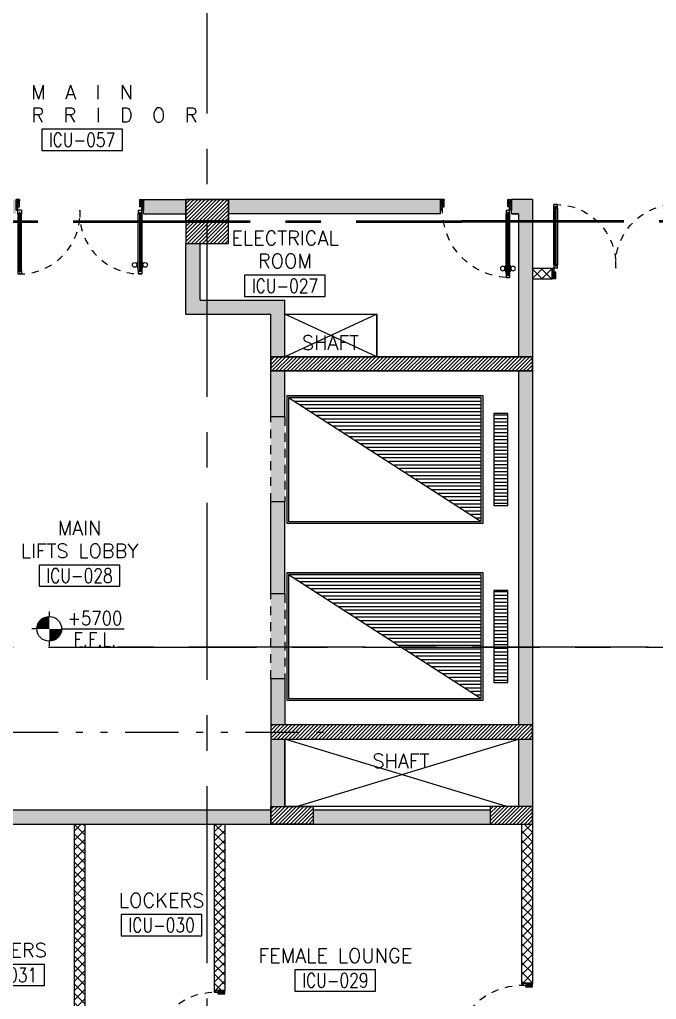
# Model space of a CAD drawing. Extents: x 276011.4 to 276105.3, y 57291.9 to 57371.4.
# Drawn here: x 276035.72 to 276044.73, y 57315.39 to 57329.23 of the extents above; entities that cross this region are included whole.
import ezdxf
from ezdxf.enums import TextEntityAlignment as Align

# ---------------------------------------------------------------- set-up
doc = ezdxf.new("R2010")
doc.units = 0
doc.header["$MEASUREMENT"] = 0
for name, pattern in [('2DASHES', [1.7, 0.75, -0.25, 0.1, -0.25, 0.1, -0.25]), ('CENTERX2', [4, 2.5, -0.5, 0.5, -0.5]), ('HIDDEN', [0.375, 0.25, -0.125]), ('HIDDEN2', [0.1875, 0.125, -0.0625])]:
    doc.linetypes.add(name, pattern=pattern)
doc.layers.get('0').update_dxf_attribs({"linetype": 'CONTINUOUS'})
for name, color, linetype in [('A_COUNTER', 7, 'CONTINUOUS'), ('AXES', 11, 'CENTERX2'), ('COL', 5, 'CONTINUOUS'), ('DOOR', 7, 'CONTINUOUS'), ('HAT', 8, 'CONTINUOUS'), ('HIDDEN', 9, 'HIDDEN2'), ('IND-ES-L', 6, '2DASHES'), ('LEV-PL', 3, 'CONTINUOUS'), ('LIFTS', 3, 'CONTINUOUS'), ('RM-BOX', 4, 'CONTINUOUS'), ('RM-NAME', 2, 'CONTINUOUS'), ('RM-NO', 2, 'CONTINUOUS'), ('SHAFT', 3, 'CONTINUOUS'), ('WALL', 2, 'CONTINUOUS'), ('WallType', 11, 'CONTINUOUS'), ('WallType2', 3, 'CONTINUOUS')]:
    doc.layers.add(name, color=color, linetype=linetype)
doc.styles.add('ROMANS', font='ROMANS.shx', dxfattribs={"width": 0.6})
doc.styles.add('S', font='ROMANS.SHX')
pattern_1 = [(45, (0, 0), (-0.066291260736, 0.066291260736), []), (135, (0, 0), (-0.066291260736, -0.066291260736), [])]

# ---------------------------------------------------------------- blocks, each defined once
blk = doc.blocks.new('RM1')
at = {"layer": 'RM-BOX'}
blk.add_lwpolyline([(570, -200), (-570, -200), (-570, -500), (570, -500)], close=True, dxfattribs=at)
at = {"layer": 'RM-NAME', "style": 'ROMANS'}
for tag, p in [('ROOMNAME1', (0, 324)), ('ROOMNAME2', (0, 0))]:
    blk.add_attdef(tag, text='', height=200, dxfattribs=at).set_placement(p, align=Align.MIDDLE)
at = {"layer": 'RM-NO', "style": 'ROMANS', "width": 0.8}
blk.add_attdef('ROOMNO', text='', height=200, dxfattribs=at).set_placement((0, -350), align=Align.MIDDLE)
blk = doc.blocks.new('*X33')
at = {"color": 0}
for p, q in [((503899, 131750), (506612, 131750)), ((503977, 131700), (506612, 131700)), ((504055, 131650), (506612, 131650)), ((504132, 131600), (506612, 131600)), ((504210, 131550), (506612, 131550)), ((504288, 131500), (506612, 131500)), ((504366, 131450), (506612, 131450)), ((504444, 131400), (506612, 131400)), ((504522, 131350), (506612, 131350)), ((504600, 131300), (506612, 131300)), ((504677, 131250), (506612, 131250)), ((504755, 131200), (506612, 131200)), ((504833, 131150), (506612, 131150)), ((504911, 131100), (506612, 131100)), ((504989, 131050), (506612, 131050)), ((505067, 131000), (506612, 131000)), ((505145, 130950), (506612, 130950)), ((505222, 130900), (506612, 130900)), ((505300, 130850), (506612, 130850)), ((505378, 130800), (506612, 130800)), ((505456, 130750), (506612, 130750)), ((505534, 130700), (506612, 130700)), ((505612, 130650), (506612, 130650)), ((505690, 130600), (506612, 130600)), ((505767, 130550), (506612, 130550)), ((505845, 130500), (506612, 130500)), ((505923, 130450), (506612, 130450)), ((506001, 130400), (506612, 130400)), ((506079, 130350), (506612, 130350)), ((506157, 130300), (506612, 130300)), ((506235, 130250), (506612, 130250)), ((506312, 130200), (506612, 130200)), ((506390, 130150), (506612, 130150)), ((506468, 130100), (506612, 130100)), ((506546, 130050), (506612, 130050))]:
    blk.add_line(p, q, dxfattribs=at)
blk = doc.blocks.new('*X32')
at = {"color": 0}
for p, q in [((140176, 227700), (140376, 227700)), ((140176, 227650), (140376, 227650)), ((140176, 227600), (140376, 227600)), ((140176, 227550), (140376, 227550)), ((140176, 227500), (140376, 227500)), ((140176, 227450), (140376, 227450)), ((140176, 227400), (140376, 227400)), ((140176, 227350), (140376, 227350)), ((140176, 227300), (140376, 227300)), ((140176, 227250), (140376, 227250)), ((140176, 227200), (140376, 227200)), ((140176, 227150), (140376, 227150)), ((140176, 227100), (140376, 227100)), ((140176, 227050), (140376, 227050)), ((140176, 227000), (140376, 227000)), ((140176, 226950), (140376, 226950)), ((140176, 226900), (140376, 226900)), ((140176, 226850), (140376, 226850)), ((140176, 226800), (140376, 226800)), ((140176, 226750), (140376, 226750)), ((140176, 226700), (140376, 226700)), ((140176, 226650), (140376, 226650)), ((140176, 226600), (140376, 226600)), ((140176, 226550), (140376, 226550)), ((140176, 226500), (140376, 226500)), ((140176, 226450), (140376, 226450))]:
    blk.add_line(p, q, dxfattribs=at)
blk = doc.blocks.new('*X35')
at = {"color": 0}
for p, q in [((197839, 138813), (198025, 139000)), ((197839, 138866), (197972, 139000)), ((197839, 138919), (197919, 139000)), ((197839, 138972), (197866, 139000)), ((197879, 138800), (198079, 139000)), ((197932, 138800), (198132, 139000)), ((197985, 138800), (198185, 139000)), ((198038, 138800), (198238, 139000)), ((198091, 138800), (198291, 139000)), ((198144, 138800), (198344, 139000)), ((198197, 138800), (198397, 139000)), ((198250, 138800), (198450, 139000)), ((198303, 138800), (198503, 139000)), ((198356, 138800), (198556, 139000)), ((198409, 138800), (198609, 139000)), ((198462, 138800), (198662, 139000)), ((198515, 138800), (198715, 139000)), ((198568, 138800), (198768, 139000)), ((198621, 138800), (198821, 139000)), ((198674, 138800), (198874, 139000)), ((198727, 138800), (198927, 139000)), ((198780, 138800), (198980, 139000)), ((198833, 138800), (199033, 139000)), ((198886, 138800), (199086, 139000)), ((198939, 138800), (199139, 139000)), ((198992, 138800), (199192, 139000)), ((199045, 138800), (199245, 139000)), ((199098, 138800), (199298, 139000)), ((199151, 138800), (199351, 139000)), ((199204, 138800), (199404, 139000)), ((199257, 138800), (199457, 139000)), ((199310, 138800), (199510, 139000)), ((199363, 138800), (199563, 139000)), ((199416, 138800), (199616, 139000)), ((199469, 138800), (199669, 139000)), ((199523, 138800), (199723, 139000)), ((199576, 138800), (199776, 139000)), ((199629, 138800), (199829, 139000)), ((199682, 138800), (199882, 139000)), ((199735, 138800), (199935, 139000)), ((199788, 138800), (199988, 139000)), ((199841, 138800), (200041, 139000)), ((199894, 138800), (200094, 139000)), ((199947, 138800), (200147, 139000)), ((200000, 138800), (200200, 139000)), ((200053, 138800), (200253, 139000)), ((200106, 138800), (200306, 139000)), ((200159, 138800), (200359, 139000)), ((200212, 138800), (200412, 139000)), ((200265, 138800), (200465, 139000)), ((200318, 138800), (200518, 139000)), ((200371, 138800), (200571, 139000)), ((200424, 138800), (200624, 139000)), ((200477, 138800), (200677, 139000)), ((200530, 138800), (200730, 139000)), ((200583, 138800), (200783, 139000)), ((200636, 138800), (200836, 139000)), ((200689, 138800), (200889, 139000)), ((200742, 138800), (200942, 139000)), ((200795, 138800), (200995, 139000)), ((200848, 138800), (201048, 139000)), ((200901, 138800), (201101, 139000)), ((200954, 138800), (201154, 139000)), ((201007, 138800), (201207, 139000)), ((201060, 138800), (201260, 139000)), ((201114, 138800), (201314, 139000)), ((201167, 138800), (201367, 139000)), ((201220, 138800), (201420, 139000)), ((201273, 138800), (201473, 139000)), ((201326, 138800), (201526, 139000)), ((201379, 138800), (201539, 138960)), ((201432, 138800), (201539, 138907)), ((201485, 138800), (201539, 138854))]:
    blk.add_line(p, q, dxfattribs=at)
blk = doc.blocks.new('*X34')
at = {"color": 0}
for p, q in [((197839, 143639), (197999, 143800)), ((197839, 143692), (197946, 143800)), ((197839, 143745), (197893, 143800)), ((197853, 143600), (198053, 143800)), ((197906, 143600), (198106, 143800)), ((197959, 143600), (198159, 143800)), ((198012, 143600), (198212, 143800)), ((198065, 143600), (198265, 143800)), ((198118, 143600), (198318, 143800)), ((198171, 143600), (198371, 143800)), ((198224, 143600), (198424, 143800)), ((198277, 143600), (198477, 143800)), ((198330, 143600), (198530, 143800)), ((198383, 143600), (198583, 143800)), ((198436, 143600), (198636, 143800)), ((198489, 143600), (198689, 143800)), ((198542, 143600), (198742, 143800)), ((198595, 143600), (198795, 143800)), ((198648, 143600), (198848, 143800)), ((198701, 143600), (198901, 143800)), ((198754, 143600), (198954, 143800)), ((198807, 143600), (199007, 143800)), ((198860, 143600), (199060, 143800)), ((198913, 143600), (199113, 143800)), ((198966, 143600), (199166, 143800)), ((199019, 143600), (199219, 143800)), ((199072, 143600), (199272, 143800)), ((199125, 143600), (199325, 143800)), ((199178, 143600), (199378, 143800)), ((199231, 143600), (199431, 143800)), ((199284, 143600), (199484, 143800)), ((199337, 143600), (199537, 143800)), ((199390, 143600), (199590, 143800)), ((199443, 143600), (199643, 143800)), ((199497, 143600), (199697, 143800)), ((199550, 143600), (199750, 143800)), ((199603, 143600), (199803, 143800)), ((199656, 143600), (199856, 143800)), ((199709, 143600), (199909, 143800)), ((199762, 143600), (199962, 143800)), ((199815, 143600), (200015, 143800)), ((199868, 143600), (200068, 143800)), ((199921, 143600), (200121, 143800)), ((199974, 143600), (200174, 143800)), ((200027, 143600), (200227, 143800)), ((200080, 143600), (200280, 143800)), ((200133, 143600), (200333, 143800)), ((200186, 143600), (200386, 143800)), ((200239, 143600), (200439, 143800)), ((200292, 143600), (200492, 143800)), ((200345, 143600), (200545, 143800)), ((200398, 143600), (200598, 143800)), ((200451, 143600), (200651, 143800)), ((200504, 143600), (200704, 143800)), ((200557, 143600), (200757, 143800)), ((200610, 143600), (200810, 143800)), ((200663, 143600), (200863, 143800)), ((200716, 143600), (200916, 143800)), ((200769, 143600), (200969, 143800)), ((200822, 143600), (201022, 143800)), ((200875, 143600), (201075, 143800)), ((200928, 143600), (201128, 143800)), ((200981, 143600), (201181, 143800)), ((201034, 143600), (201234, 143800)), ((201088, 143600), (201288, 143800)), ((201141, 143600), (201341, 143800)), ((201194, 143600), (201394, 143800)), ((201247, 143600), (201447, 143800)), ((201300, 143600), (201500, 143800)), ((201353, 143600), (201539, 143786)), ((201406, 143600), (201539, 143733)), ((201459, 143600), (201539, 143680)), ((201512, 143600), (201539, 143627))]:
    blk.add_line(p, q, dxfattribs=at)
blk = doc.blocks.new('A$C272A55A0')
at = {"layer": 'DOOR', "color": 0, "linetype": 'ByBlock'}
for p, q in [((0, 900), (0, 1050)), ((50, 1050), (0, 1050)), ((50, 950), (50, 1050)), ((1750, 950), (1750, 1050)), ((1750, 1050), (1800, 1050)), ((1800, 1050), (1800, 900)), ((0, 900), (25, 900)), ((25, 950), (50, 950)), ((25, 900), (25, 950)), ((75, 900), (25, 900)), ((25, 850), (25, 900)), ((42, 850), (25, 850)), ((58, 870), (42, 870)), ((42, 870), (42, 850)), ((58, 850), (58, 870)), ((75, 850), (58, 850)), ((75, 900), (75, 850)), ((1725, 900), (1775, 900)), ((1725, 900), (1725, 850)), ((1725, 850), (1742, 850)), ((1742, 870), (1758, 870)), ((1742, 850), (1742, 870)), ((1775, 950), (1750, 950)), ((1758, 870), (1758, 850)), ((1758, 850), (1775, 850)), ((1775, 900), (1775, 950)), ((1800, 900), (1775, 900)), ((1775, 850), (1775, 900)), ((1718, 160), (1709, 160)), ((1709, 95), (1709, 160)), ((1725, 173), (1718, 173)), ((1718, 173), (1718, 83)), ((1718, 95), (1718, 160)), ((1775, 173), (1782, 173)), ((1782, 173), (1782, 83)), ((1782, 160), (1791, 160)), ((1782, 95), (1782, 160)), ((1791, 95), (1791, 160)), ((25, 50), (42, 50)), ((25, 50), (25, 0)), ((25, 0), (75, 0)), ((75, 0), (25, 0)), ((42, 50), (42, 30)), ((42, 30), (58, 30)), ((58, 50), (75, 50)), ((58, 50), (58, 30)), ((75, 50), (75, 0)), ((1718, 95), (1709, 95)), ((1725, 83), (1718, 83)), ((1742, 50), (1725, 50)), ((1725, 50), (1725, 0)), ((1775, 0), (1725, 0)), ((1725, 0), (1775, 0)), ((1742, 50), (1742, 30)), ((1758, 30), (1742, 30)), ((1775, 50), (1758, 50)), ((1758, 50), (1758, 30)), ((1775, 83), (1782, 83)), ((1775, 50), (1775, 0)), ((1782, 95), (1791, 95))]:
    blk.add_line(p, q, dxfattribs=at)
at = {"layer": 'DOOR', "color": 9, "linetype": 'ByBlock'}
for p, q in [((50, 1050), (0, 1010)), ((50, 1050), (0, 937)), ((50, 1050), (37, 950)), ((1750, 1050), (1800, 1010)), ((1750, 1050), (1800, 937)), ((1750, 1050), (1763, 950))]:
    blk.add_line(p, q, dxfattribs=at)
at = {"layer": 'DOOR', "linetype": 'ByBlock'}
for p, q in [((25, 850), (25, 50)), ((42, 850), (42, 50)), ((58, 850), (58, 50)), ((75, 50), (75, 850)), ((1725, 50), (1725, 850)), ((1742, 850), (1742, 50)), ((1758, 850), (1758, 50)), ((1775, 850), (1775, 50))]:
    blk.add_line(p, q, dxfattribs=at)
at = {"layer": 'DOOR', "color": 0, "linetype": 'ByBlock'}
for centre in [(1676, 128), (1824, 128)]:
    blk.add_circle(centre, 32.4, dxfattribs=at)
at = {"layer": 'DOOR', "color": 9, "linetype": 'ByBlock'}
for centre, radius, start, end in [((50, 1050), 54.4, 203.2074, 270), ((50, 1050), 74.4, 227.7764, 270), ((50, 1050), 94.4, 238.0182, 270), ((50, 1050), 34.4, 180, 270), ((50, 1050), 14.4, 180, 270), ((1750, 1050), 14.4, 270, 0), ((1750, 1050), 34.4, 270, 0), ((1750, 1050), 54.4, 270, 336.7926), ((1750, 1050), 74.4, 270, 312.2236), ((1750, 1050), 94.4, 270, 301.9818), ((50, 1050), 114, 244.0838, 257.3774), ((50, 1050), 134, 248.1598, 259.28), ((50, 1050), 154, 251.1053, 256.2858), ((1750, 1050), 114, 282.6226, 295.9162), ((1750, 1050), 134, 280.72, 291.8402), ((1750, 1050), 154, 283.7142, 288.8947)]:
    blk.add_arc(centre, radius, start, end, dxfattribs=at)
at = {"layer": 'DOOR', "linetype": 'HIDDEN', "ltscale": 0.5}
for centre, start, end in [((50, 851), 268.3174, 3.2965), ((1750, 851), 176.7035, 271.6826)]:
    blk.add_arc(centre, 851, start, end, dxfattribs=at)
at = {"layer": 'WALL', "linetype": 'ByBlock'}
blk.add_line((1800, 900), (1800, 1050), dxfattribs=at)
blk = doc.blocks.new('LEV1')
at = {"layer": 'LEV-PL'}
for p, q in [((0, 245), (0, 175)), ((-175, 0), (-245, 0)), ((175, 0), (1061, 0)), ((0, -175), (0, -245))]:
    blk.add_line(p, q, dxfattribs=at)
at = {"layer": 'LEV-PL', "const_width": 175}
for points in [[(-88, 0, -0.414214), (0, 88, -1)], [(88, 0, -0.414214), (0, -88, -1)]]:
    blk.add_lwpolyline(points, format="xyb", dxfattribs=at)
at = {"layer": 'LEV-PL'}
blk.add_circle((0, 0), 175, dxfattribs=at)
at = {"layer": 'LEV-PL', "color": 4, "style": 'S', "width": 0.85}
for tag, p in [('+0000', (646, 50)), ('F.F.L.', (646, -250))]:
    blk.add_attdef(tag, text='', height=200, dxfattribs=at).set_placement(p, align=Align.CENTER)
blk = doc.blocks.new('C5')
at = {"layer": 'HAT', "linetype": 'ByBlock'}
h = blk.add_hatch(dxfattribs=at)
h.set_pattern_fill('ANSI31', color=256, scale=300, style=0)
h.set_pattern_definition([(45, (-223356.182, -51411.005), (-26.516504, 26.516504), [])])
h.paths.add_polyline_path([(300, 300), (0, 300), (0, 0), (300, 0)])
h.paths.add_polyline_path([(600, 300), (300, 300), (300, 0), (600, 0)])
at = {"layer": 'COL'}
blk.add_lwpolyline([(600, 300), (0, 300), (0, 0), (600, 0)], close=True, dxfattribs=at)
blk = doc.blocks.new('DOOR90')
at = {"layer": 'DOOR', "color": 0, "linetype": 'ByBlock'}
for p, q in [((-150, 0), (-150, -25)), ((-150, 0), (0, 0)), ((0, -50), (0, 0)), ((-1000, -25), (-1000, -75)), ((-1000, -75), (-1000, -25)), ((-950, -25), (-1000, -25)), ((-950, -75), (-1000, -75)), ((-970, -42), (-970, -58)), ((-950, -42), (-970, -42)), ((-950, -58), (-970, -58)), ((-950, -25), (-950, -42)), ((-950, -58), (-950, -75)), ((-918, -25), (-918, -18)), ((-828, -18), (-918, -18)), ((-918, -75), (-918, -82)), ((-828, -82), (-918, -82)), ((-905, -18), (-905, -9)), ((-905, -9), (-840, -9)), ((-905, -18), (-840, -18)), ((-905, -82), (-905, -91)), ((-905, -82), (-840, -82)), ((-905, -91), (-840, -91)), ((-840, -18), (-840, -9)), ((-840, -82), (-840, -91)), ((-828, -25), (-828, -18)), ((-828, -75), (-828, -82)), ((-200, -42), (-200, -25)), ((-200, -25), (-150, -25)), ((-180, -42), (-200, -42)), ((-200, -75), (-200, -58)), ((-200, -58), (-180, -58)), ((-150, -75), (-200, -75)), ((-180, -58), (-180, -42)), ((-150, -75), (-150, -25)), ((-150, -25), (-100, -25)), ((-100, -25), (-100, -50)), ((-100, -50), (0, -50)), ((-150, -900), (-150, -875)), ((-150, -875), (-100, -875)), ((0, -900), (-150, -900)), ((-150, -900), (0, -900)), ((-100, -850), (0, -850)), ((-100, -875), (-100, -850)), ((0, -850), (0, -900))]:
    blk.add_line(p, q, dxfattribs=at)
at = {"layer": 'DOOR', "color": 9, "linetype": 'ByBlock'}
for p, q in [((0, -50), (-114, 0)), ((0, -50), (-40, 0)), ((0, -50), (-100, -37)), ((0, -850), (-114, -900)), ((0, -850), (-100, -863)), ((0, -850), (-40, -900))]:
    blk.add_line(p, q, dxfattribs=at)
at = {"layer": 'DOOR', "linetype": 'ByBlock'}
for p, q in [((-200, -25), (-950, -25)), ((-200, -42), (-950, -42)), ((-200, -58), (-950, -58)), ((-950, -75), (-200, -75))]:
    blk.add_line(p, q, dxfattribs=at)
at = {"layer": 'DOOR', "color": 0, "linetype": 'ByBlock'}
for centre in [(-873, 24), (-873, -124)]:
    blk.add_circle(centre, 32.4, dxfattribs=at)
at = {"layer": 'DOOR', "color": 9, "linetype": 'ByBlock'}
for centre, radius, start, end in [((0, -50), 154, 161.1053, 166.2858), ((0, -50), 134, 158.1598, 169.28), ((0, -50), 94.4, 148.0182, 180), ((0, -50), 74.4, 137.7764, 180), ((0, -50), 114, 154.0838, 167.3774), ((0, -50), 54.4, 113.2074, 180), ((0, -50), 34.4, 90, 180), ((0, -50), 14.4, 90, 180), ((0, -850), 154, 193.7142, 198.8947), ((0, -850), 134, 190.72, 201.8402), ((0, -850), 94.4, 180, 211.9818), ((0, -850), 74.4, 180, 222.2236), ((0, -850), 54.4, 180, 246.7926), ((0, -850), 34.4, 180, 270), ((0, -850), 14.4, 180, 270)]:
    blk.add_arc(centre, radius, start, end, dxfattribs=at)
at = {"layer": 'DOOR', "linetype": 'HIDDEN', "ltscale": 0.5}
blk.add_arc((-150, -25), 850, 180, 270, dxfattribs=at)
blk = doc.blocks.new('DOOR-10')
at = {"layer": 'DOOR', "color": 0, "linetype": 'ByBlock'}
for p, q in [((-83, 1005), (-92, 1005)), ((-92, 1005), (-92, 940)), ((-76, 1018), (-83, 1018)), ((-83, 928), (-83, 1018)), ((-83, 1005), (-83, 940)), ((-26, 1100), (-76, 1100)), ((-76, 1100), (-26, 1100)), ((-76, 1050), (-76, 1100)), ((-59, 1050), (-76, 1050)), ((-43, 1070), (-59, 1070)), ((-59, 1050), (-59, 1070)), ((-43, 1050), (-43, 1070)), ((-26, 1050), (-43, 1050)), ((-26, 1050), (-26, 1100)), ((-26, 1018), (-18, 1018)), ((-18, 928), (-18, 1018)), ((-18, 1005), (-9, 1005)), ((-18, 1005), (-18, 940)), ((-9, 1005), (-9, 940)), ((-83, 940), (-92, 940)), ((-76, 928), (-83, 928)), ((-26, 928), (-18, 928)), ((-18, 940), (-9, 940)), ((-1001, 0), (-1001, 150)), ((-1001, 150), (-976, 150)), ((-1001, 150), (-1001, 0)), ((-976, 150), (-976, 100)), ((-76, 200), (-59, 200)), ((-76, 150), (-76, 200)), ((-76, 150), (-26, 150)), ((-59, 200), (-59, 180)), ((-59, 180), (-43, 180)), ((-43, 200), (-26, 200)), ((-43, 180), (-43, 200)), ((-26, 200), (-26, 150)), ((-1, 150), (-26, 150)), ((-26, 150), (-26, 100)), ((-951, 0), (-1001, 0)), ((-976, 100), (-951, 100)), ((-951, 100), (-951, 0)), ((-51, 100), (-51, 0)), ((-26, 100), (-51, 100)), ((-51, 0), (-1, 0))]:
    blk.add_line(p, q, dxfattribs=at)
at = {"layer": 'DOOR', "linetype": 'ByBlock'}
for p, q in [((-76, 1050), (-76, 200)), ((-59, 200), (-59, 1050)), ((-43, 200), (-43, 1050)), ((-26, 200), (-26, 1050))]:
    blk.add_line(p, q, dxfattribs=at)
at = {"layer": 'DOOR', "color": 9, "linetype": 'ByBlock'}
for p, q in [((-1, 0), (-1, 150)), ((-951, 0), (-1001, 114)), ((-951, 0), (-1001, 40)), ((-951, 0), (-964, 100)), ((-51, 0), (-1, 114)), ((-51, 0), (-37, 100)), ((-51, 0), (-1, 40))]:
    blk.add_line(p, q, dxfattribs=at)
at = {"layer": 'DOOR', "color": 0, "linetype": 'ByBlock'}
for centre in [(-124, 973), (23, 973)]:
    blk.add_circle(centre, 32.4, dxfattribs=at)
at = {"layer": 'DOOR', "linetype": 'HIDDEN', "ltscale": 0.5}
blk.add_arc((-23, 149), 952, 93.1482, 179.9482, dxfattribs=at)
at = {"layer": 'DOOR', "color": 9, "linetype": 'ByBlock'}
for centre, radius, start, end in [((-951, 0), 154, 103.7142, 108.8947), ((-51, 0), 154, 71.1053, 76.2858), ((-951, 0), 134, 100.72, 111.8402), ((-951, 0), 94.4, 90, 121.9818), ((-951, 0), 74.4, 90, 132.2236), ((-951, 0), 54.4, 90, 156.7926), ((-951, 0), 34.4, 90, 180), ((-951, 0), 14.4, 90, 180), ((-51, 0), 94.4, 58.0182, 90), ((-51, 0), 74.4, 47.7764, 90), ((-51, 0), 54.4, 23.2074, 90), ((-51, 0), 34.4, 0, 90), ((-51, 0), 14.4, 0, 90), ((-51, 0), 134, 68.1598, 79.28), ((-51, 0), 114, 64.0838, 77.3774)]:
    blk.add_arc(centre, radius, start, end, dxfattribs=at)

msp = doc.modelspace()

# ---------------------------------------------------------------- hatches: boundary and pattern name
at = {"layer": 'HAT'}
h = msp.add_hatch(dxfattribs=at)
h.set_pattern_fill('ANSI31', color=256, scale=0.3, style=0)
h.set_pattern_definition([(45, (275761.879317, 57274.97192), (-0.0265165043, 0.0265165043), [])])
h.paths.add_polyline_path([(276039.8755, 57317.8629), (276039.8755, 57318.1129), (276039.2755, 57318.1129), (276039.2755, 57317.8629)])
h = msp.add_hatch(dxfattribs=at)
h.set_pattern_fill('ANSI31', color=256, scale=0.3, style=0)
h.set_pattern_definition([(45, (275764.979315, 57274.97192), (-0.0265165043, 0.0265165043), [])])
h.paths.add_polyline_path([(276042.9755, 57318.1129), (276042.3755, 57318.1129), (276042.3755, 57317.8629), (276042.9755, 57317.8629)])
at = {"layer": 'WallType', "linetype": 'ByBlock', "ltscale": 0.3}
h = msp.add_hatch(dxfattribs=at)
h.set_pattern_fill('ANSI37', color=256, scale=0.75, style=0)
h.set_pattern_definition(pattern_1)
h.paths.add_polyline_path([(276045.4755, 57326.0629), (276045.3255, 57326.0629), (276045.3255, 57325.7129), (276045.0505, 57325.7129), (276045.0505, 57325.5629), (276045.3255, 57325.5629), (276045.3255, 57322.8329), (276045.5755, 57322.8329), (276045.5755, 57322.9829), (276045.4755, 57322.9829)])
h.paths.add_polyline_path([(276043.2505, 57325.7129), (276042.9755, 57325.7129), (276042.9755, 57325.5629), (276043.2505, 57325.5629)])
h.paths.add_polyline_path([(276050.0855, 57322.9829), (276045.5755, 57322.9829), (276045.5755, 57322.8329), (276047.6755, 57322.8329), (276047.6755, 57322.6054), (276047.8255, 57322.6054), (276047.8255, 57322.8329), (276050.0855, 57322.8329)])
h.paths.add_polyline_path([(276048.8855, 57326.6829), (276045.8755, 57326.6829), (276045.8755, 57326.5329), (276048.8855, 57326.5329)])
h.paths.add_polyline_path([(276050.0855, 57326.6829), (276049.8855, 57326.6829), (276049.8855, 57326.5329), (276050.0855, 57326.5329)])
h = msp.add_hatch(dxfattribs=at)
h.set_pattern_fill('ANSI37', color=256, scale=0.75, style=0)
h.set_pattern_definition(pattern_1)
h.paths.add_polyline_path([(276031.1755, 57308.7629), (276030.3255, 57308.7629), (276030.3255, 57308.9129), (276030.1755, 57308.9129), (276030.1755, 57308.6129), (276031.1755, 57308.6129)])
h.paths.add_polyline_path([(276032.7255, 57309.2129), (276033.7255, 57309.2129), (276033.7255, 57308.6129), (276034.0255, 57308.6129), (276034.0255, 57308.7629), (276033.8755, 57308.7629), (276033.8755, 57309.5629), (276033.7255, 57309.5629), (276033.7255, 57309.3629), (276032.5755, 57309.3629), (276032.5755, 57308.7629), (276031.1755, 57308.7629), (276031.1755, 57308.6129), (276032.7255, 57308.6129)])
h.paths.add_polyline_path([(276034.5255, 57312.3129), (276031.1755, 57312.3129), (276031.1755, 57312.1629), (276033.7255, 57312.1629), (276033.7255, 57309.5629), (276033.8755, 57309.5629), (276033.8755, 57312.1629), (276034.5255, 57312.1629)])
h.paths.add_polyline_path([(276031.1755, 57312.3129), (276030.3255, 57312.3129), (276030.3255, 57313.1629), (276030.1755, 57313.1629), (276030.1755, 57309.9129), (276030.3255, 57309.9129), (276030.3255, 57312.1629), (276031.1755, 57312.1629)])
h.paths.add_polyline_path([(276030.3255, 57313.2629), (276030.1755, 57313.2629), (276030.1755, 57313.1629), (276030.3255, 57313.1629)])
h.paths.add_polyline_path([(276036.6505, 57309.5629), (276036.5755, 57309.5629), (276036.5005, 57309.5629), (276036.5005, 57308.7629), (276035.0255, 57308.7629), (276035.0255, 57308.6129), (276038.2255, 57308.6129), (276038.2255, 57308.7629), (276036.6505, 57308.7629)])
h.paths.add_polyline_path([(276036.6505, 57312.1629), (276036.5005, 57312.1629), (276036.5005, 57309.5629), (276036.5755, 57309.5629), (276036.6505, 57309.5629)])
h.paths.add_polyline_path([(276042.9755, 57313.1629), (276042.8255, 57313.1629), (276042.8255, 57312.3129), (276038.6255, 57312.3129), (276038.6255, 57312.1629), (276039.2755, 57312.1629), (276039.2755, 57309.5629), (276039.4255, 57309.5629), (276039.4255, 57312.1629), (276042.8255, 57312.1629), (276042.8255, 57309.9129), (276042.9755, 57309.9129)])
h.paths.add_polyline_path([(276034.5255, 57314.4629), (276031.1755, 57314.4629), (276031.1755, 57314.3129), (276034.5255, 57314.3129)])
h.paths.add_polyline_path([(276031.1755, 57314.4629), (276030.3255, 57314.4629), (276030.3255, 57314.6129), (276030.1755, 57314.6129), (276030.1755, 57314.1629), (276030.3255, 57314.1629), (276030.3255, 57314.3129), (276031.1755, 57314.3129)])
h.paths.add_polyline_path([(276030.3255, 57317.8629), (276030.1755, 57317.8629), (276030.1755, 57315.6129), (276030.3255, 57315.6129)])
h.paths.add_polyline_path([(276036.6505, 57317.8629), (276036.5005, 57317.8629), (276036.5005, 57314.4629), (276036.6505, 57314.4629)])
h.paths.add_polyline_path([(276034.6755, 57317.8629), (276034.5255, 57317.8629), (276034.5255, 57315.5129), (276034.6755, 57315.5129)])
h.paths.add_polyline_path([(276038.6255, 57317.8629), (276038.4755, 57317.8629), (276038.4755, 57315.5129), (276038.6255, 57315.5129)])
h.paths.add_polyline_path([(276042.9755, 57314.6129), (276042.8255, 57314.6129), (276042.8255, 57314.4629), (276038.6255, 57314.4629), (276038.6255, 57314.3129), (276042.8255, 57314.3129), (276042.8255, 57314.1629), (276042.9755, 57314.1629)])
h.paths.add_polyline_path([(276042.9755, 57317.8629), (276042.8255, 57317.8629), (276042.8255, 57315.6129), (276042.9755, 57315.6129)])
h.paths.add_polyline_path([(276034.6755, 57314.6129), (276034.5255, 57314.6129), (276034.5255, 57314.4629), (276034.6755, 57314.4629)])
h.paths.add_polyline_path([(276038.6255, 57314.6129), (276038.4755, 57314.6129), (276038.4755, 57314.4629), (276038.6255, 57314.4629)])
h.paths.add_polyline_path([(276042.9755, 57313.2629), (276042.8255, 57313.2629), (276042.8255, 57313.1629), (276042.9755, 57313.1629)])
at = {"layer": 'WallType2', "linetype": 'ByBlock', "ltscale": 0.3}
h = msp.add_hatch(dxfattribs=at)
h.set_pattern_fill('HONEY', color=256, scale=0.4, style=0)
h.set_pattern_definition([(0, (0, 0), (0.075, 0.04330127), [0.05, -0.1]), (120, (0, 0), (-0.074999999836, 0.043301270284), [0.05, -0.1]), (60, (0, 0), (1.64e-10, 0.086602540284), [-0.1, 0.05])])
h.paths.add_polyline_path([(276038.3755, 57318.0629), (276035.0255, 57318.0629), (276035.0255, 57317.8629), (276036.5005, 57317.8629), (276038.3755, 57317.8629)])
h.paths.add_polyline_path([(276039.2755, 57318.0629), (276038.3755, 57318.0629), (276038.3755, 57317.8629), (276038.4755, 57317.8629), (276039.2755, 57317.8629)])
h.paths.add_polyline_path([(276042.3755, 57318.0629), (276039.8755, 57318.0629), (276039.8755, 57317.8629), (276042.3755, 57317.8629)])
h.paths.add_polyline_path([(276042.9755, 57319.0629), (276042.7755, 57319.0629), (276042.7755, 57318.1129), (276042.9755, 57318.1129)])
h.paths.add_polyline_path([(276042.9755, 57320.3629), (276042.7755, 57320.3629), (276042.7755, 57319.2629), (276042.9755, 57319.2629)])
h.paths.add_polyline_path([(276042.9755, 57324.2629), (276042.7755, 57324.2629), (276042.7755, 57320.3629), (276042.9755, 57320.3629), (276042.9755, 57320.5029)])
h.paths.add_polyline_path([(276042.9755, 57325.7129), (276042.9755, 57326.3629), (276042.7755, 57326.3629), (276042.7755, 57324.4629), (276042.9755, 57324.4629)])
h.paths.add_polyline_path([(276042.9755, 57326.6829), (276042.6755, 57326.6829), (276042.6755, 57326.4829), (276042.7755, 57326.4829), (276042.7755, 57326.3829), (276042.9755, 57326.3829)])
h.paths.add_polyline_path([(276041.6755, 57326.6829), (276038.6755, 57326.6829), (276038.6755, 57326.4829), (276041.6755, 57326.4829)])
h.paths.add_polyline_path([(276038.0755, 57326.6829), (276037.4755, 57326.6829), (276037.4755, 57326.4829), (276038.0755, 57326.4829)])
h.paths.add_polyline_path([(276038.2755, 57326.0629), (276038.0755, 57326.0629), (276038.0755, 57325.0629), (276038.3755, 57325.0629), (276038.3755, 57325.2629), (276038.2755, 57325.2629)])
h.paths.add_polyline_path([(276039.4755, 57325.2629), (276038.3755, 57325.2629), (276038.3755, 57325.0629), (276039.2755, 57325.0629), (276039.2755, 57324.4629), (276039.4755, 57324.4629), (276039.4755, 57325.0629)])
h.paths.add_polyline_path([(276039.4755, 57324.2629), (276039.2755, 57324.2629), (276039.2755, 57323.6129), (276039.4755, 57323.6129)])
h.paths.add_polyline_path([(276039.4755, 57322.4129), (276039.2755, 57322.4129), (276039.2755, 57321.1129), (276039.4755, 57321.1129)])
h.paths.add_polyline_path([(276039.4755, 57319.9129), (276039.2755, 57319.9129), (276039.2755, 57319.2629), (276039.4755, 57319.2629)])
h.paths.add_polyline_path([(276039.4755, 57319.0629), (276039.2755, 57319.0629), (276039.2755, 57318.1129), (276039.4755, 57318.1129)])
h.paths.add_polyline_path([(276039.4755, 57321.1129), (276039.2755, 57321.1129), (276039.2755, 57320.3629), (276039.4755, 57320.3629)])
h.paths.add_polyline_path([(276039.4755, 57320.3629), (276039.2755, 57320.3629), (276039.2755, 57319.9129), (276039.4755, 57319.9129)])
h.paths.add_polyline_path([(276039.4755, 57323.6129), (276039.2755, 57323.6129), (276039.2755, 57322.4129), (276039.4755, 57322.4129)])
h.paths.add_polyline_path([(276035.6755, 57326.6829), (276035.0755, 57326.6829), (276035.0755, 57326.4829), (276035.6755, 57326.4829)])
h.paths.add_polyline_path([(276034.4755, 57326.6829), (276031.1755, 57326.6829), (276031.1755, 57326.5329), (276034.4755, 57326.5329)])
h.paths.add_polyline_path([(276031.1755, 57326.6829), (276030.1755, 57326.6829), (276030.1755, 57326.3829), (276030.3755, 57326.3829), (276030.3755, 57326.5329), (276031.1755, 57326.5329)])
h.paths.add_polyline_path([(276030.3755, 57326.3629), (276030.1755, 57326.3629), (276030.1755, 57325.5629), (276030.1755, 57325.2629), (276030.3755, 57325.2629)])
h.paths.add_polyline_path([(276034.7755, 57325.2629), (276033.8755, 57325.2629), (276033.8755, 57325.0629), (276034.7755, 57325.0629)])
h.paths.add_polyline_path([(276035.0755, 57325.2629), (276035.0755, 57326.0629), (276034.8755, 57326.0629), (276034.8755, 57325.2629), (276034.7755, 57325.2629), (276034.7755, 57325.0629), (276035.0755, 57325.0629)])
h.paths.add_polyline_path([(276030.3755, 57325.0629), (276030.1755, 57325.0629), (276030.1755, 57320.3629), (276030.3755, 57320.3629)])
h.paths.add_polyline_path([(276030.3755, 57320.3629), (276030.1755, 57320.3629), (276030.1755, 57318.0629), (276030.3755, 57318.0629)])

# ---------------------------------------------------------------- linework, layer by layer
at = {"layer": 'A_COUNTER'}
msp.add_line((276038.6255, 57315.5129), (276038.4755, 57315.5129), dxfattribs=at)
at = {"layer": 'AXES'}
for p, q in [((276038.3755, 57291.8986), (276038.3755, 57370.7113)), ((276038.3755, 57291.8986), (276038.3755, 57370.7113)), ((276012.4831, 57326.3829), (276041.9755, 57326.3829)), ((276012.4831, 57326.3629), (276041.9755, 57326.3629)), ((276104.2655, 57326.3829), (276041.9755, 57326.3829)), ((276104.2655, 57326.3629), (276041.9755, 57326.3629)), ((276012.1331, 57320.3629), (276036.5755, 57320.3629)), ((276036.5755, 57320.3629), (276052.7755, 57320.3629)), ((276104.6155, 57320.3629), (276036.5755, 57320.3629))]:
    msp.add_line(p, q, dxfattribs=at)
at = {"layer": 'COL'}
for points in [[(276039.2755, 57324.4629), (276039.2755, 57324.2629), (276042.9755, 57324.2629), (276042.9755, 57324.4629)], [(276039.2755, 57319.2629), (276039.2755, 57319.0629), (276042.9755, 57319.0629), (276042.9755, 57319.2629)]]:
    msp.add_lwpolyline(points, close=True, dxfattribs=at)
at = {"layer": 'COL', "color": 2}
for points in [[(276039.2755, 57318.1129), (276039.8755, 57318.1129), (276039.8755, 57317.8629), (276039.2755, 57317.8629)], [(276042.9755, 57318.1129), (276042.3755, 57318.1129), (276042.3755, 57317.8629), (276042.9755, 57317.8629)]]:
    msp.add_lwpolyline(points, close=True, dxfattribs=at)
at = {"layer": 'HIDDEN'}
for p, q in [((276039.2755, 57322.4129), (276039.2755, 57323.6129)), ((276039.4755, 57323.6129), (276039.4755, 57322.4129)), ((276039.2755, 57319.9129), (276039.2755, 57321.1129)), ((276039.4755, 57321.1129), (276039.4755, 57319.9129))]:
    msp.add_line(p, q, dxfattribs=at)
at = {"layer": 'IND-ES-L'}
msp.add_line((276033.8189, 57319.1606), (276040.2817, 57319.1606), dxfattribs=at)
at = {"layer": 'LIFTS'}
for p, q in [((276039.5255, 57323.8879), (276042.2505, 57322.1379)), ((276039.5255, 57321.3879), (276042.2505, 57319.6379))]:
    msp.add_line(p, q, dxfattribs=at)
for points in [[(276039.5005, 57322.1129), (276042.2755, 57322.1129), (276042.2755, 57323.9129), (276039.5005, 57323.9129)], [(276039.5255, 57322.1379), (276042.2505, 57322.1379), (276042.2505, 57323.8879), (276039.5255, 57323.8879)], [(276042.4255, 57322.3629), (276042.6255, 57322.3629), (276042.6255, 57323.6629), (276042.4255, 57323.6629)], [(276039.5005, 57321.4129), (276039.5005, 57319.6129), (276042.2755, 57319.6129), (276042.2755, 57321.4129)], [(276039.5255, 57321.3879), (276039.5255, 57319.6379), (276042.2505, 57319.6379), (276042.2505, 57321.3879)], [(276042.4255, 57319.8629), (276042.6255, 57319.8629), (276042.6255, 57321.1629), (276042.4255, 57321.1629)]]:
    msp.add_lwpolyline(points, close=True, dxfattribs=at)
at = {"layer": 'SHAFT'}
for p, q in [((276040.7755, 57324.4629), (276039.4755, 57325.0629)), ((276040.7755, 57325.0629), (276039.4755, 57324.4629)), ((276039.7005, 57325.0629), (276040.7755, 57325.0629)), ((276040.7755, 57324.4629), (276040.7755, 57325.0629)), ((276042.6105, 57318.1129), (276039.4755, 57319.0629)), ((276039.6405, 57318.1129), (276042.7755, 57319.0629))]:
    msp.add_line(p, q, dxfattribs=at)
at = {"layer": 'WALL'}
for p, q in [((276037.4755, 57326.6829), (276038.0755, 57326.6829)), ((276037.4755, 57326.4829), (276037.4755, 57326.6829)), ((276041.6755, 57326.6829), (276038.6755, 57326.6829)), ((276041.6755, 57326.4829), (276041.6755, 57326.6829)), ((276042.9755, 57326.6829), (276042.6755, 57326.6829)), ((276042.6755, 57326.4829), (276042.6755, 57326.6829)), ((276042.6755, 57326.4829), (276042.6755, 57326.6829)), ((276042.9755, 57326.6829), (276042.9755, 57325.7129)), ((276037.4755, 57326.4829), (276038.0755, 57326.4829)), ((276041.6755, 57326.4829), (276038.6755, 57326.4829)), ((276042.7755, 57326.4829), (276042.6755, 57326.4829)), ((276042.6755, 57326.4829), (276042.7755, 57326.4829)), ((276042.7755, 57326.4829), (276042.7755, 57324.4629)), ((276038.0755, 57325.0629), (276038.0755, 57326.0629)), ((276038.2755, 57325.2629), (276038.2755, 57326.0629)), ((276042.9755, 57325.7129), (276043.2505, 57325.7129)), ((276042.9755, 57325.7129), (276042.9755, 57324.4629)), ((276042.9755, 57325.5629), (276043.2505, 57325.5629)), ((276038.0755, 57325.0629), (276038.0755, 57325.2629)), ((276038.0755, 57325.0629), (276038.0755, 57325.2629)), ((276038.0755, 57325.0629), (276038.0755, 57325.2629)), ((276038.2755, 57325.2629), (276039.4755, 57325.2629)), ((276039.4755, 57324.4629), (276039.4755, 57325.2629)), ((276038.0755, 57325.0629), (276039.2755, 57325.0629)), ((276039.2755, 57324.4629), (276039.2755, 57325.0629)), ((276039.4755, 57325.0629), (276039.7005, 57325.0629)), ((276039.2755, 57323.6129), (276039.2755, 57324.2629)), ((276039.4755, 57323.6129), (276039.4755, 57324.2629)), ((276042.7755, 57324.2629), (276042.7755, 57319.2629)), ((276042.9755, 57324.2629), (276042.9755, 57319.9279)), ((276039.4755, 57323.6129), (276039.2755, 57323.6129)), ((276039.2755, 57321.1129), (276039.2755, 57322.4129)), ((276039.4755, 57322.4129), (276039.2755, 57322.4129)), ((276039.4755, 57321.1129), (276039.4755, 57322.4129)), ((276039.4755, 57321.1129), (276039.2755, 57321.1129)), ((276042.9755, 57320.5029), (276042.9755, 57315.6129)), ((276039.2755, 57319.9129), (276039.2755, 57319.2629)), ((276039.4755, 57319.9129), (276039.2755, 57319.9129)), ((276039.4755, 57319.9129), (276039.4755, 57319.2629)), ((276039.2755, 57319.7629), (276039.2755, 57319.2629)), ((276042.9755, 57319.7779), (276042.9755, 57319.2629)), ((276039.2755, 57319.0629), (276039.2755, 57317.8629)), ((276039.2755, 57319.0629), (276039.2755, 57317.8629)), ((276039.4755, 57319.0629), (276039.4755, 57318.1129)), ((276042.7755, 57319.0629), (276042.7755, 57318.1129)), ((276042.9755, 57319.0629), (276042.9755, 57317.8629)), ((276035.0255, 57318.0629), (276039.2755, 57318.0629)), ((276039.8755, 57318.0629), (276042.3755, 57318.0629)), ((276030.3255, 57317.8629), (276036.5005, 57317.8629)), ((276036.5005, 57314.4629), (276036.5005, 57317.8629)), ((276036.5005, 57317.8629), (276038.4755, 57317.8629)), ((276036.6505, 57314.4629), (276036.6505, 57317.8629)), ((276038.4755, 57317.8629), (276038.4755, 57315.5129)), ((276038.4755, 57317.8629), (276042.8255, 57317.8629)), ((276038.6255, 57317.8629), (276038.6255, 57315.5129)), ((276039.2755, 57317.8629), (276039.277, 57317.8629)), ((276042.8255, 57315.6129), (276042.8255, 57317.8629)), ((276042.9755, 57315.6129), (276042.8255, 57315.6129))]:
    msp.add_line(p, q, dxfattribs=at)
at = {"layer": 'WALL', "linetype": 'ByBlock'}
msp.add_line((276043.2505, 57325.5629), (276043.2505, 57325.7129), dxfattribs=at)
at = {"layer": 'WALL', "linetype": 'ByBlock', "ltscale": 0.3}
for points in [[(276038.0755, 57326.6829), (276038.6755, 57326.6829), (276038.6755, 57326.3829), (276038.0755, 57326.3829)], [(276038.6755, 57326.3629), (276038.0755, 57326.3629), (276038.0755, 57326.0629), (276038.6755, 57326.0629)], [(276039.2755, 57324.4629), (276042.9755, 57324.4629), (276042.9755, 57324.2629), (276039.2755, 57324.2629)], [(276039.2755, 57319.0629), (276042.9755, 57319.0629), (276042.9755, 57319.2629), (276039.2755, 57319.2629)], [(276039.4755, 57319.0629), (276042.7755, 57319.0629), (276042.7755, 57318.1129), (276039.4755, 57318.1129)]]:
    msp.add_lwpolyline(points, close=True, dxfattribs=at)
at = {"layer": 'WALL', "color": 62, "linetype": 'ByBlock', "ltscale": 0.3}
msp.add_lwpolyline([(276039.4755, 57325.0629), (276040.7755, 57325.0629), (276040.7755, 57324.4629), (276039.4755, 57324.4629)], close=True, dxfattribs=at)

# ---------------------------------------------------------------- block references
at = {"layer": 'COL', "linetype": 'ByBlock', "xscale": 0.001, "yscale": 0.001, "zscale": 0.001}
for p in [(276038.0755, 57326.3829), (276038.0755, 57326.0629)]:
    msp.add_blockref('C5', p, dxfattribs=at)
at = {"layer": 'DOOR', "color": 0, "linetype": 'ByBlock', "xscale": 0.001, "yscale": 0.001, "zscale": 0.001}
msp.add_blockref('A$C272A55A0', (276035.6755, 57325.6326), dxfattribs=at)
at = {"layer": 'DOOR', "color": 0, "linetype": 'ByBlock', "ltscale": 0.3, "xscale": -0.001, "yscale": 0.001, "zscale": 0.001}
for p, rotation in [((276042.6762, 57326.6829), 180), ((276042.9755, 57314.6122), 90)]:
    msp.add_blockref('DOOR-10', p, dxfattribs=dict(at, rotation=rotation))
at = {"layer": 'DOOR', "color": 0, "linetype": 'ByBlock', "xscale": -0.001, "yscale": 0.001, "zscale": 0.001, "rotation": 180}
for name, p in [('A$C272A55A0', (276043.2505, 57326.6133)), ('DOOR90', (276038.6255, 57314.6129))]:
    msp.add_blockref(name, p, dxfattribs=at)
at = {"layer": 'HAT', "xscale": 0.001, "yscale": 0.001, "zscale": 0.001}
for name, p in [('*X34', (275841.4369, 57180.6632)), ('*X35', (275841.4369, 57180.2632))]:
    msp.add_blockref(name, p, dxfattribs=at)
at = {"layer": 'LEV-PL', "xscale": 0.001, "yscale": 0.001, "zscale": 0.001}
msp.add_blockref('LEV1', (276036.1437, 57320.62), dxfattribs=at).add_auto_attribs({'F.F.L.': 'F.F.L.', '+0000': '+5700'})
at = {"layer": 'LIFTS', "color": 8, "xscale": 0.001, "yscale": 0.001, "zscale": 0.001}
for name, p in [('*X33', (275535.6386, 57192.1379)), ('*X32', (275902.249, 57095.9432)), ('*X33', (275535.6386, 57189.6379)), ('*X32', (275902.249, 57093.4468))]:
    msp.add_blockref(name, p, dxfattribs=at)
at = {"layer": 'RM-NAME', "xscale": 0.001, "yscale": 0.001, "zscale": 0.001}
for p, values in [((276036.6076, 57327.8769), {'ROOMNO': 'ICU-057', 'ROOMNAME2': 'C  O  R  R  I  D  O  R', 'ROOMNAME1': 'M  A  I  N'}), ((276039.4755, 57325.8157), {'ROOMNO': 'ICU-027', 'ROOMNAME2': 'ROOM', 'ROOMNAME1': 'ELECTRICAL'}), ((276036.5711, 57321.7214), {'ROOMNO': 'ICU-028', 'ROOMNAME2': 'LIFTS LOBBY', 'ROOMNAME1': 'MAIN'}), ((276037.7317, 57316.7862), {'ROOMNO': 'ICU-030', 'ROOMNAME2': 'LOCKERS'}), ((276035.5054, 57316.0805), {'ROOMNO': 'ICU-031', 'ROOMNAME2': 'LOCKERS'}), ((276040.1869, 57316.0049), {'ROOMNO': 'ICU-029', 'ROOMNAME2': 'FEMALE LOUNGE'})]:
    msp.add_blockref('RM1', p, dxfattribs=at).add_auto_attribs(values)

# ---------------------------------------------------------------- texts
at = {"layer": 'RM-NAME', "style": 'ROMANS'}
for p in [(276040.1176, 57324.6627), (276041.1142, 57318.7546)]:
    msp.add_text('SHAFT', height=0.2, dxfattribs=at).set_placement(p, align=Align.MIDDLE)

doc.saveas('drawing.dxf')
